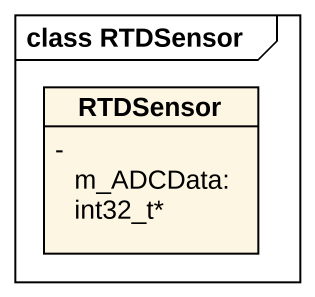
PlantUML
@startuml
mainframe class RTDSensor
hide circle
hide empty members
skinparam classAttributeIconSize 0
class RTDSensor {
  - m_ADCData: int32_t*
}
@enduml
